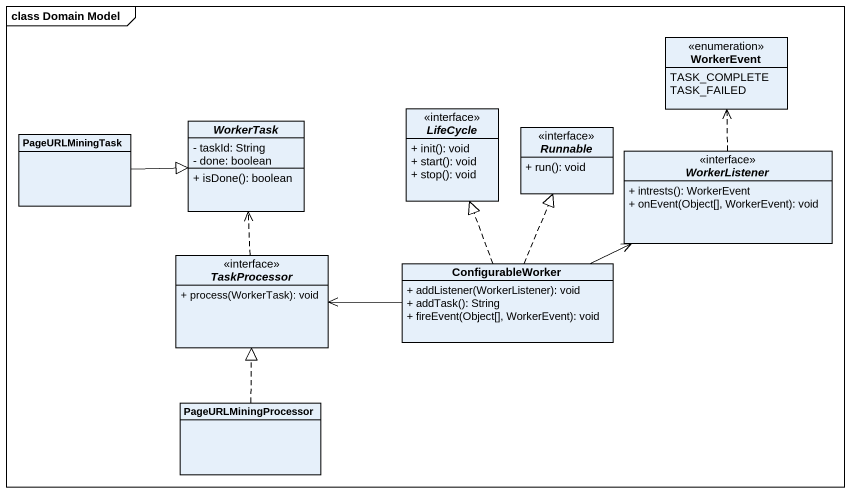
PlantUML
@startuml
mainframe class Domain Model
hide circle
hide empty members
skinparam classAttributeIconSize 0
enum WorkerEvent {
  TASK_COMPLETE
  TASK_FAILED
}
class PageURLMiningTask
abstract class WorkerTask {
  - taskId: String
  - done: boolean
  + isDone(): boolean
}
interface LifeCycle <<interface>> {
  + init(): void
  + start(): void
  + stop(): void
}
interface Runnable <<interface>> {
  + run(): void
}
interface WorkerListener <<interface>> {
  + intrests(): WorkerEvent
  + onEvent(Object[], WorkerEvent): void
}
interface TaskProcessor <<interface>> {
  + process(WorkerTask): void
}
class ConfigurableWorker {
  + addListener(WorkerListener): void
  + addTask(): String
  + fireEvent(Object[], WorkerEvent): void
}
class PageURLMiningProcessor
PageURLMiningTask -right-|> WorkerTask
WorkerListener .up.> WorkerEvent
TaskProcessor .up.> WorkerTask
ConfigurableWorker .up.|> LifeCycle
ConfigurableWorker .up.|> Runnable
ConfigurableWorker -right-> WorkerListener
ConfigurableWorker -left-> TaskProcessor
PageURLMiningProcessor .up.|> TaskProcessor
@enduml
